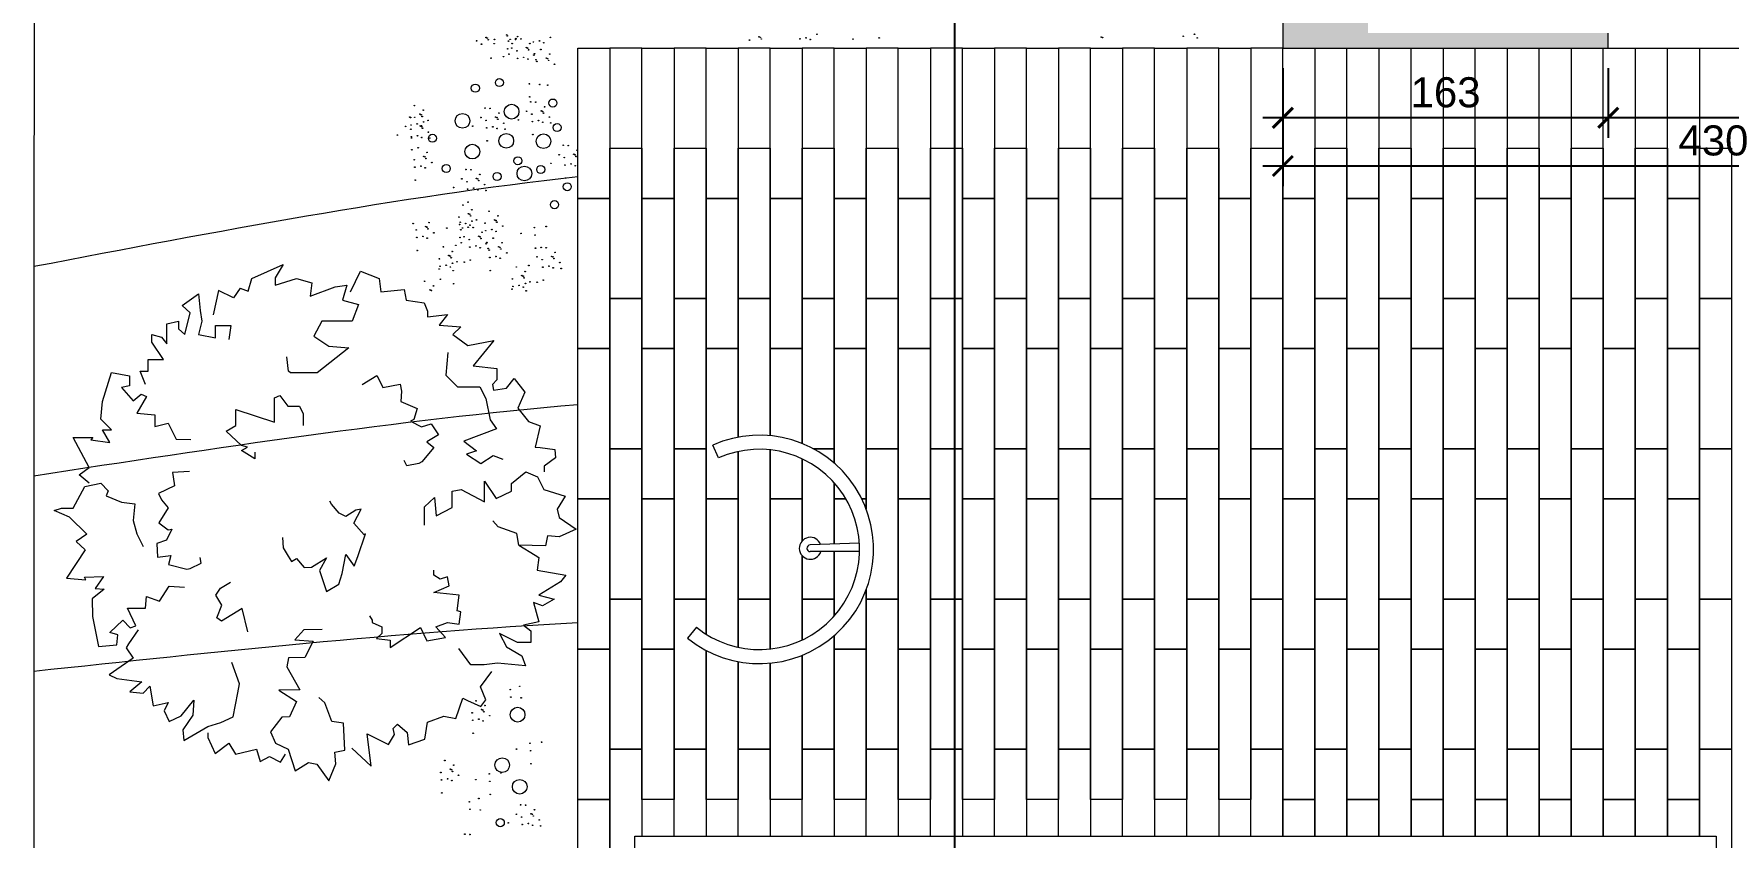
# Model space of a CAD drawing. Header units: millimetres. Extents: x 19901 to 59163, y 13732 to 30178.
# Drawn here: x 37666 to 38512, y 27366 to 27767 of the extents above; entities that cross this region are included whole.
import ezdxf

# ---------------------------------------------------------------- set-up
doc = ezdxf.new("R2010")
doc.units = ezdxf.units.MM
doc.layers.get('0').update_dxf_attribs({"lineweight": 18})
doc.layers.add('A-ANNO-SYMB', color=3, linetype='Continuous')
for name, color, linetype, lineweight in [('A-FURN', 8, 'Continuous', 13), ('CAMPITURA', 9, 'Continuous', 13), ('Curve di livello', 6, 'Continuous', 9), ('Pavimentazione esterna', 51, 'Continuous', 15), ('PROIEZIONI', 145, 'Continuous', 13), ('QUOTE', 252, 'Continuous', 13), ('Vegetazione', 53, 'Continuous', 9), ('Verde', 86, 'Continuous', 5), ('Wall', 255, 'Continuous', 20)]:
    doc.layers.add(name, color=color, linetype=linetype, lineweight=lineweight)
doc.styles.get("Standard").update_dxf_attribs({"font": 'arial.ttf'})
doc.dimstyles.new('1-1', dxfattribs={"dimtxt": 15, "dimasz": 10, "dimexe": 10, "dimexo": 10, "dimgap": 5, "dimtad": 1, "dimdec": 0, "dimtxsty": 'Standard', "dimblk": 'ARCHTICK', "dimcen": 2.5, "dimdle": 10, "dimadec": 0, "dimazin": 0, "dimtfac": 1, "dimtdec": 0, "dimtmove": 0, "dimatfit": 3, "dimldrblk": 'ARCHTICK', "dimfxl": 1, "dimarcsym": 0})

# ---------------------------------------------------------------- blocks, each defined once
blk = doc.blocks.new('_ArchTick')
at = {"color": 0, "linetype": 'ByBlock', "const_width": 0.15}
blk.add_lwpolyline([(-0.5, -0.5), (0.5, 0.5)], dxfattribs=at)
blk = doc.blocks.new('*D106')
at = {"layer": 'Defpoints', "color": 0, "transparency": 16777216}
for p in [(38289.37, 27759.51), (38719.37, 27759.51), (38289.37, 27700.67)]:
    blk.add_point(p, dxfattribs=at)
at = {"layer": 'QUOTE', "color": 0, "lineweight": -2, "transparency": 16777216}
for p, q in [((38289.37, 27749.51), (38289.37, 27690.67)), ((38719.37, 27749.51), (38719.37, 27690.67)), ((38729.37, 27700.67), (38279.37, 27700.67))]:
    blk.add_line(p, q, dxfattribs=at)
at = {"layer": 'QUOTE', "color": 0, "lineweight": -2, "transparency": 16777216, "xscale": 10, "yscale": 10, "zscale": 10, "rotation": 180}
blk.add_blockref('_ArchTick', (38289.37, 27700.67), dxfattribs=at)
at = {"layer": 'QUOTE', "color": 0, "lineweight": -2, "transparency": 16777216, "xscale": 10, "yscale": 10, "zscale": 10}
blk.add_blockref('_ArchTick', (38719.37, 27700.67), dxfattribs=at)
at = {"layer": 'QUOTE', "color": 0, "transparency": 16777216, "insert": (38504.37, 27713.34), "char_height": 15, "attachment_point": 5}
blk.add_mtext('430', dxfattribs=at)
blk = doc.blocks.new('*D108')
at = {"layer": 'Defpoints', "color": 0, "transparency": 16777216}
for p in [(38451.87, 27759.51), (38669.37, 27759.51), (38451.87, 27724.72)]:
    blk.add_point(p, dxfattribs=at)
at = {"layer": 'QUOTE', "color": 0, "lineweight": -2, "transparency": 16777216}
for p, q in [((38451.87, 27749.51), (38451.87, 27714.72)), ((38669.37, 27749.51), (38669.37, 27714.72)), ((38679.37, 27724.72), (38441.87, 27724.72))]:
    blk.add_line(p, q, dxfattribs=at)
at = {"layer": 'QUOTE', "color": 0, "lineweight": -2, "transparency": 16777216, "xscale": 10, "yscale": 10, "zscale": 10, "rotation": 180}
blk.add_blockref('_ArchTick', (38451.87, 27724.72), dxfattribs=at)
at = {"layer": 'QUOTE', "color": 0, "lineweight": -2, "transparency": 16777216, "xscale": 10, "yscale": 10, "zscale": 10}
blk.add_blockref('_ArchTick', (38669.37, 27724.72), dxfattribs=at)
at = {"layer": 'QUOTE', "color": 0, "transparency": 16777216, "insert": (38560.62, 27737.38), "char_height": 15, "attachment_point": 5}
blk.add_mtext('218', dxfattribs=at)
blk = doc.blocks.new('*D109')
at = {"layer": 'Defpoints', "color": 0, "transparency": 16777216}
for p in [(38289.37, 27759.51), (38451.87, 27759.51), (38289.37, 27724.72)]:
    blk.add_point(p, dxfattribs=at)
at = {"layer": 'QUOTE', "color": 0, "lineweight": -2, "transparency": 16777216}
for p, q in [((38289.37, 27749.51), (38289.37, 27714.72)), ((38451.87, 27749.51), (38451.87, 27714.72)), ((38461.87, 27724.72), (38279.37, 27724.72))]:
    blk.add_line(p, q, dxfattribs=at)
at = {"layer": 'QUOTE', "color": 0, "lineweight": -2, "transparency": 16777216, "xscale": 10, "yscale": 10, "zscale": 10, "rotation": 180}
blk.add_blockref('_ArchTick', (38289.37, 27724.72), dxfattribs=at)
at = {"layer": 'QUOTE', "color": 0, "lineweight": -2, "transparency": 16777216, "xscale": 10, "yscale": 10, "zscale": 10}
blk.add_blockref('_ArchTick', (38451.87, 27724.72), dxfattribs=at)
at = {"layer": 'QUOTE', "color": 0, "transparency": 16777216, "insert": (38370.62, 27737.38), "char_height": 15, "attachment_point": 5}
blk.add_mtext('163', dxfattribs=at)

msp = doc.modelspace()

# ---------------------------------------------------------------- hatches: boundary and pattern name
at = {"layer": 'CAMPITURA'}
h = msp.add_hatch(color=256, dxfattribs=at)
h.dxf.hatch_style = 1
h.paths.add_polyline_path([(38319.37, 28243.53), (38289.37, 28230.97), (38289.37, 27759.51), (38451.87, 27759.51), (38451.87, 27767.01), (38331.87, 27767.01), (38331.87, 27782.01), (38451.87, 27782.01), (38451.87, 27789.51), (38319.37, 27789.51)])

# ---------------------------------------------------------------- linework, layer by layer
for p, q in [((37665.82, 27781.37), (37665.78, 27650.63)), ((37665.78, 27650.63), (37665.74, 27516.33)), ((37665.74, 27516.33), (37665.74, 27388.88)), ((37665.74, 27388.88), (37665.74, 27264.85)), ((37665.74, 27388.88), (37665.74, 27264.85))]:
    msp.add_line(p, q)
at = {"layer": 'A-ANNO-SYMB'}
msp.add_line((38125.48, 28901.29), (38125.48, 26712.18), dxfattribs=at)
at = {"layer": 'A-FURN'}
for p, q in [((38077.91, 27512.5), (38053.3, 27511.53)), ((38077.91, 27512.5), (38053.3, 27511.53)), ((38078.01, 27508.32), (38053.37, 27508.19)), ((38078.01, 27508.32), (38053.37, 27508.19))]:
    msp.add_line(p, q, dxfattribs=at)
for radius, start, end in [(5.48, 19.9829, 342.56406), (5.48, 19.9829, 342.56406), (1.67, 94.11892, 268.42804), (1.67, 94.11892, 268.42804)]:
    msp.add_arc((38053.42, 27509.86), radius, start, end, dxfattribs=at)
at = {"layer": 'Curve di livello'}
for points in [[(37665.78, 27650.63), (37756.54, 27667.97), (37847.29, 27685.31), (37937.37, 27695.5)], [(37665.75, 27546.08), (37756.41, 27559.97), (37847.07, 27573.86), (37937.37, 27581.68)], [(37665.74, 27448.53), (37756.41, 27458.26), (37847.08, 27467.99), (37937.37, 27472.82)]]:
    msp.add_open_spline(points, degree=3, dxfattribs=at)
at = {"layer": 'Pavimentazione esterna'}
for p, q in [((37969.37, 27759.51), (37953.37, 27759.51)), ((38001.37, 27759.51), (37985.37, 27759.51)), ((38033.37, 27759.51), (38017.37, 27759.51)), ((38065.37, 27759.51), (38049.37, 27759.51)), ((38097.37, 27759.51), (38081.37, 27759.51)), ((38129.37, 27759.51), (38113.37, 27759.51)), ((38161.37, 27759.51), (38145.37, 27759.51)), ((38193.37, 27759.51), (38177.37, 27759.51)), ((38225.37, 27759.51), (38209.37, 27759.51)), ((38257.37, 27759.51), (38241.37, 27759.51)), ((38289.37, 27759.51), (38273.37, 27759.51))]:
    msp.add_line(p, q, dxfattribs=at)
for points in [[(37937.37, 27759.51), (37953.37, 27759.51), (37953.37, 27684.51), (37937.37, 27684.51), (37937.37, 27759.51)], [(37969.37, 27759.51), (37985.37, 27759.51), (37985.37, 27684.51), (37969.37, 27684.51), (37969.37, 27759.51)], [(38001.37, 27759.51), (38017.37, 27759.51), (38017.37, 27684.51), (38001.37, 27684.51), (38001.37, 27759.51)], [(38033.37, 27759.51), (38049.37, 27759.51), (38049.37, 27684.51), (38033.37, 27684.51), (38033.37, 27759.51)], [(38065.37, 27759.51), (38081.37, 27759.51), (38081.37, 27684.51), (38065.37, 27684.51), (38065.37, 27759.51)], [(38097.37, 27759.51), (38113.37, 27759.51), (38113.37, 27684.51), (38097.37, 27684.51), (38097.37, 27759.51)], [(38129.37, 27759.51), (38145.37, 27759.51), (38145.37, 27684.51), (38129.37, 27684.51), (38129.37, 27759.51)], [(38161.37, 27759.51), (38177.37, 27759.51), (38177.37, 27684.51), (38161.37, 27684.51), (38161.37, 27759.51)], [(38193.37, 27759.51), (38209.37, 27759.51), (38209.37, 27684.51), (38193.37, 27684.51), (38193.37, 27759.51)], [(38225.37, 27759.51), (38241.37, 27759.51), (38241.37, 27684.51), (38225.37, 27684.51), (38225.37, 27759.51)], [(38257.37, 27759.51), (38273.37, 27759.51), (38273.37, 27684.51), (38257.37, 27684.51), (38257.37, 27759.51)], [(38289.37, 27759.51), (38305.37, 27759.51), (38305.37, 27684.51), (38289.37, 27684.51), (38289.37, 27759.51)], [(38321.37, 27759.51), (38337.37, 27759.51), (38337.37, 27684.51), (38321.37, 27684.51), (38321.37, 27759.51)], [(38353.37, 27759.51), (38369.37, 27759.51), (38369.37, 27684.51), (38353.37, 27684.51), (38353.37, 27759.51)], [(38385.37, 27759.51), (38401.37, 27759.51), (38401.37, 27684.51), (38385.37, 27684.51), (38385.37, 27759.51)], [(38417.37, 27759.51), (38433.37, 27759.51), (38433.37, 27684.51), (38417.37, 27684.51), (38417.37, 27759.51)], [(38449.37, 27759.51), (38465.37, 27759.51), (38465.37, 27684.51), (38449.37, 27684.51), (38449.37, 27759.51)], [(38481.37, 27759.51), (38497.37, 27759.51), (38497.37, 27684.51), (38481.37, 27684.51), (38481.37, 27759.51)], [(37953.37, 27709.51), (37969.37, 27709.51), (37969.37, 27634.51), (37953.37, 27634.51), (37953.37, 27709.51)], [(37985.37, 27709.51), (38001.37, 27709.51), (38001.37, 27634.51), (37985.37, 27634.51), (37985.37, 27709.51)], [(38017.37, 27709.51), (38033.37, 27709.51), (38033.37, 27634.51), (38017.37, 27634.51), (38017.37, 27709.51)], [(38049.37, 27709.51), (38065.37, 27709.51), (38065.37, 27634.51), (38049.37, 27634.51), (38049.37, 27709.51)], [(38081.37, 27709.51), (38097.37, 27709.51), (38097.37, 27634.51), (38081.37, 27634.51), (38081.37, 27709.51)], [(38113.37, 27709.51), (38129.37, 27709.51), (38129.37, 27634.51), (38113.37, 27634.51), (38113.37, 27709.51)], [(38145.37, 27709.51), (38161.37, 27709.51), (38161.37, 27634.51), (38145.37, 27634.51), (38145.37, 27709.51)], [(38177.37, 27709.51), (38193.37, 27709.51), (38193.37, 27634.51), (38177.37, 27634.51), (38177.37, 27709.51)], [(38209.37, 27709.51), (38225.37, 27709.51), (38225.37, 27634.51), (38209.37, 27634.51), (38209.37, 27709.51)], [(38241.37, 27709.51), (38257.37, 27709.51), (38257.37, 27634.51), (38241.37, 27634.51), (38241.37, 27709.51)], [(38273.37, 27709.51), (38289.37, 27709.51), (38289.37, 27634.51), (38273.37, 27634.51), (38273.37, 27709.51)], [(38305.37, 27709.51), (38321.37, 27709.51), (38321.37, 27634.51), (38305.37, 27634.51), (38305.37, 27709.51)], [(38337.37, 27709.51), (38353.37, 27709.51), (38353.37, 27634.51), (38337.37, 27634.51), (38337.37, 27709.51)], [(38369.37, 27709.51), (38385.37, 27709.51), (38385.37, 27634.51), (38369.37, 27634.51), (38369.37, 27709.51)], [(38401.37, 27709.51), (38417.37, 27709.51), (38417.37, 27634.51), (38401.37, 27634.51), (38401.37, 27709.51)], [(38433.37, 27709.51), (38449.37, 27709.51), (38449.37, 27634.51), (38433.37, 27634.51), (38433.37, 27709.51)], [(38465.37, 27709.51), (38481.37, 27709.51), (38481.37, 27634.51), (38465.37, 27634.51), (38465.37, 27709.51)], [(38497.37, 27709.51), (38513.37, 27709.51), (38513.37, 27634.51), (38497.37, 27634.51), (38497.37, 27709.51)], [(37937.37, 27684.51), (37953.37, 27684.51), (37953.37, 27609.51), (37937.37, 27609.51), (37937.37, 27684.51)], [(37969.37, 27684.51), (37985.37, 27684.51), (37985.37, 27609.51), (37969.37, 27609.51), (37969.37, 27684.51)], [(38001.37, 27684.51), (38017.37, 27684.51), (38017.37, 27609.51), (38001.37, 27609.51), (38001.37, 27684.51)], [(38033.37, 27684.51), (38049.37, 27684.51), (38049.37, 27609.51), (38033.37, 27609.51), (38033.37, 27684.51)], [(38065.37, 27684.51), (38081.37, 27684.51), (38081.37, 27609.51), (38065.37, 27609.51), (38065.37, 27684.51)], [(38097.37, 27684.51), (38113.37, 27684.51), (38113.37, 27609.51), (38097.37, 27609.51), (38097.37, 27684.51)], [(38129.37, 27684.51), (38145.37, 27684.51), (38145.37, 27609.51), (38129.37, 27609.51), (38129.37, 27684.51)], [(38161.37, 27684.51), (38177.37, 27684.51), (38177.37, 27609.51), (38161.37, 27609.51), (38161.37, 27684.51)], [(38193.37, 27684.51), (38209.37, 27684.51), (38209.37, 27609.51), (38193.37, 27609.51), (38193.37, 27684.51)], [(38225.37, 27684.51), (38241.37, 27684.51), (38241.37, 27609.51), (38225.37, 27609.51), (38225.37, 27684.51)], [(38257.37, 27684.51), (38273.37, 27684.51), (38273.37, 27609.51), (38257.37, 27609.51), (38257.37, 27684.51)], [(38289.37, 27684.51), (38305.37, 27684.51), (38305.37, 27609.51), (38289.37, 27609.51), (38289.37, 27684.51)], [(38321.37, 27684.51), (38337.37, 27684.51), (38337.37, 27609.51), (38321.37, 27609.51), (38321.37, 27684.51)], [(38353.37, 27684.51), (38369.37, 27684.51), (38369.37, 27609.51), (38353.37, 27609.51), (38353.37, 27684.51)], [(38385.37, 27684.51), (38401.37, 27684.51), (38401.37, 27609.51), (38385.37, 27609.51), (38385.37, 27684.51)], [(38417.37, 27684.51), (38433.37, 27684.51), (38433.37, 27609.51), (38417.37, 27609.51), (38417.37, 27684.51)], [(38449.37, 27684.51), (38465.37, 27684.51), (38465.37, 27609.51), (38449.37, 27609.51), (38449.37, 27684.51)], [(38481.37, 27684.51), (38497.37, 27684.51), (38497.37, 27609.51), (38481.37, 27609.51), (38481.37, 27684.51)], [(37953.37, 27634.51), (37969.37, 27634.51), (37969.37, 27559.51), (37953.37, 27559.51), (37953.37, 27634.51)], [(37985.37, 27634.51), (38001.37, 27634.51), (38001.37, 27559.51), (37985.37, 27559.51), (37985.37, 27634.51)], [(38017.37, 27634.51), (38033.37, 27634.51), (38033.37, 27566.05)], [(38017.37, 27565.3), (38017.37, 27634.51)], [(38049.37, 27634.51), (38065.37, 27634.51), (38065.37, 27559.51), (38054.99, 27559.51)], [(38049.37, 27562.15), (38049.37, 27634.51)], [(38081.37, 27634.51), (38097.37, 27634.51), (38097.37, 27559.51), (38081.37, 27559.51), (38081.37, 27634.51)], [(38113.37, 27634.51), (38129.37, 27634.51), (38129.37, 27559.51), (38113.37, 27559.51), (38113.37, 27634.51)], [(38145.37, 27634.51), (38161.37, 27634.51), (38161.37, 27559.51), (38145.37, 27559.51), (38145.37, 27634.51)], [(38177.37, 27634.51), (38193.37, 27634.51), (38193.37, 27559.51), (38177.37, 27559.51), (38177.37, 27634.51)], [(38209.37, 27634.51), (38225.37, 27634.51), (38225.37, 27559.51), (38209.37, 27559.51), (38209.37, 27634.51)], [(38241.37, 27634.51), (38257.37, 27634.51), (38257.37, 27559.51), (38241.37, 27559.51), (38241.37, 27634.51)], [(38273.37, 27634.51), (38289.37, 27634.51), (38289.37, 27559.51), (38273.37, 27559.51), (38273.37, 27634.51)], [(38305.37, 27634.51), (38321.37, 27634.51), (38321.37, 27559.51), (38305.37, 27559.51), (38305.37, 27634.51)], [(38337.37, 27634.51), (38353.37, 27634.51), (38353.37, 27559.51), (38337.37, 27559.51), (38337.37, 27634.51)], [(38369.37, 27634.51), (38385.37, 27634.51), (38385.37, 27559.51), (38369.37, 27559.51), (38369.37, 27634.51)], [(38401.37, 27634.51), (38417.37, 27634.51), (38417.37, 27559.51), (38401.37, 27559.51), (38401.37, 27634.51)], [(38433.37, 27634.51), (38449.37, 27634.51), (38449.37, 27559.51), (38433.37, 27559.51), (38433.37, 27634.51)], [(38465.37, 27634.51), (38481.37, 27634.51), (38481.37, 27559.51), (38465.37, 27559.51), (38465.37, 27634.51)], [(38497.37, 27634.51), (38513.37, 27634.51), (38513.37, 27559.51), (38497.37, 27559.51), (38497.37, 27634.51)], [(37937.37, 27609.51), (37953.37, 27609.51), (37953.37, 27534.51), (37937.37, 27534.51), (37937.37, 27609.51)], [(37969.37, 27609.51), (37985.37, 27609.51), (37985.37, 27534.51), (37969.37, 27534.51), (37969.37, 27609.51)], [(38001.37, 27609.51), (38017.37, 27609.51), (38017.37, 27565.3)], [(38017.37, 27558.15), (38017.37, 27534.51), (38001.37, 27534.51), (38001.37, 27609.51)], [(38033.37, 27609.51), (38049.37, 27609.51), (38049.37, 27562.15)], [(38033.37, 27566.05), (38033.37, 27609.51)], [(38065.37, 27609.51), (38081.37, 27609.51), (38081.37, 27534.51), (38079.14, 27534.51)], [(38065.37, 27552.35), (38065.37, 27609.51)], [(38097.37, 27609.51), (38113.37, 27609.51), (38113.37, 27534.51), (38097.37, 27534.51), (38097.37, 27609.51)], [(38129.37, 27609.51), (38145.37, 27609.51), (38145.37, 27534.51), (38129.37, 27534.51), (38129.37, 27609.51)], [(38161.37, 27609.51), (38177.37, 27609.51), (38177.37, 27534.51), (38161.37, 27534.51), (38161.37, 27609.51)], [(38193.37, 27609.51), (38209.37, 27609.51), (38209.37, 27534.51), (38193.37, 27534.51), (38193.37, 27609.51)], [(38225.37, 27609.51), (38241.37, 27609.51), (38241.37, 27534.51), (38225.37, 27534.51), (38225.37, 27609.51)], [(38257.37, 27609.51), (38273.37, 27609.51), (38273.37, 27534.51), (38257.37, 27534.51), (38257.37, 27609.51)], [(38289.37, 27609.51), (38305.37, 27609.51), (38305.37, 27534.51), (38289.37, 27534.51), (38289.37, 27609.51)], [(38321.37, 27609.51), (38337.37, 27609.51), (38337.37, 27534.51), (38321.37, 27534.51), (38321.37, 27609.51)], [(38353.37, 27609.51), (38369.37, 27609.51), (38369.37, 27534.51), (38353.37, 27534.51), (38353.37, 27609.51)], [(38385.37, 27609.51), (38401.37, 27609.51), (38401.37, 27534.51), (38385.37, 27534.51), (38385.37, 27609.51)], [(38417.37, 27609.51), (38433.37, 27609.51), (38433.37, 27534.51), (38417.37, 27534.51), (38417.37, 27609.51)], [(38449.37, 27609.51), (38465.37, 27609.51), (38465.37, 27534.51), (38449.37, 27534.51), (38449.37, 27609.51)], [(38481.37, 27609.51), (38497.37, 27609.51), (38497.37, 27534.51), (38481.37, 27534.51), (38481.37, 27609.51)], [(37953.37, 27559.51), (37969.37, 27559.51), (37969.37, 27484.51), (37953.37, 27484.51), (37953.37, 27559.51)], [(37985.37, 27559.51), (38001.37, 27559.51), (38001.37, 27484.51), (37985.37, 27484.51), (37985.37, 27559.51)], [(38033.37, 27559.01), (38033.37, 27484.51), (38017.37, 27484.51), (38017.37, 27558.15)], [(38049.37, 27554.51), (38049.37, 27534.51), (38033.37, 27534.51), (38033.37, 27559.01)], [(38049.37, 27513.56), (38049.37, 27554.51)], [(38054.99, 27559.51), (38065.37, 27559.51), (38065.37, 27552.35)], [(38081.37, 27559.51), (38097.37, 27559.51), (38097.37, 27484.51), (38081.37, 27484.51), (38081.37, 27489.24)], [(38081.37, 27529.36), (38081.37, 27559.51)], [(38113.37, 27559.51), (38129.37, 27559.51), (38129.37, 27484.51), (38113.37, 27484.51), (38113.37, 27559.51)], [(38145.37, 27559.51), (38161.37, 27559.51), (38161.37, 27484.51), (38145.37, 27484.51), (38145.37, 27559.51)], [(38177.37, 27559.51), (38193.37, 27559.51), (38193.37, 27484.51), (38177.37, 27484.51), (38177.37, 27559.51)], [(38209.37, 27559.51), (38225.37, 27559.51), (38225.37, 27484.51), (38209.37, 27484.51), (38209.37, 27559.51)], [(38241.37, 27559.51), (38257.37, 27559.51), (38257.37, 27484.51), (38241.37, 27484.51), (38241.37, 27559.51)], [(38273.37, 27559.51), (38289.37, 27559.51), (38289.37, 27484.51), (38273.37, 27484.51), (38273.37, 27559.51)], [(38305.37, 27559.51), (38321.37, 27559.51), (38321.37, 27484.51), (38305.37, 27484.51), (38305.37, 27559.51)], [(38337.37, 27559.51), (38353.37, 27559.51), (38353.37, 27484.51), (38337.37, 27484.51), (38337.37, 27559.51)], [(38369.37, 27559.51), (38385.37, 27559.51), (38385.37, 27484.51), (38369.37, 27484.51), (38369.37, 27559.51)], [(38401.37, 27559.51), (38417.37, 27559.51), (38417.37, 27484.51), (38401.37, 27484.51), (38401.37, 27559.51)], [(38433.37, 27559.51), (38449.37, 27559.51), (38449.37, 27484.51), (38433.37, 27484.51), (38433.37, 27559.51)], [(38465.37, 27559.51), (38481.37, 27559.51), (38481.37, 27484.51), (38465.37, 27484.51), (38465.37, 27559.51)], [(38497.37, 27559.51), (38513.37, 27559.51), (38513.37, 27484.51), (38497.37, 27484.51), (38497.37, 27559.51)], [(38071.19, 27534.51), (38065.37, 27534.51), (38065.37, 27542.54)], [(38065.37, 27542.54), (38065.37, 27512)], [(37937.37, 27534.51), (37953.37, 27534.51), (37953.37, 27459.51), (37937.37, 27459.51), (37937.37, 27534.51)], [(37969.37, 27534.51), (37985.37, 27534.51), (37985.37, 27459.51), (37969.37, 27459.51), (37969.37, 27534.51)], [(38001.37, 27534.51), (38017.37, 27534.51), (38017.37, 27460.45)], [(38001.37, 27466.99), (38001.37, 27534.51)], [(38033.37, 27534.51), (38049.37, 27534.51), (38049.37, 27513.56)], [(38033.37, 27459.59), (38033.37, 27534.51)], [(38065.37, 27534.51), (38071.19, 27534.51)], [(38065.37, 27512), (38065.37, 27534.51)], [(38079.14, 27534.51), (38081.37, 27534.51), (38081.37, 27529.36)], [(38097.37, 27534.51), (38113.37, 27534.51), (38113.37, 27459.51), (38097.37, 27459.51), (38097.37, 27534.51)], [(38129.37, 27534.51), (38145.37, 27534.51), (38145.37, 27459.51), (38129.37, 27459.51), (38129.37, 27534.51)], [(38161.37, 27534.51), (38177.37, 27534.51), (38177.37, 27459.51), (38161.37, 27459.51), (38161.37, 27534.51)], [(38193.37, 27534.51), (38209.37, 27534.51), (38209.37, 27459.51), (38193.37, 27459.51), (38193.37, 27534.51)], [(38225.37, 27534.51), (38241.37, 27534.51), (38241.37, 27459.51), (38225.37, 27459.51), (38225.37, 27534.51)], [(38257.37, 27534.51), (38273.37, 27534.51), (38273.37, 27459.51), (38257.37, 27459.51), (38257.37, 27534.51)], [(38289.37, 27534.51), (38305.37, 27534.51), (38305.37, 27459.51), (38289.37, 27459.51), (38289.37, 27534.51)], [(38321.37, 27534.51), (38337.37, 27534.51), (38337.37, 27459.51), (38321.37, 27459.51), (38321.37, 27534.51)], [(38353.37, 27534.51), (38369.37, 27534.51), (38369.37, 27459.51), (38353.37, 27459.51), (38353.37, 27534.51)], [(38385.37, 27534.51), (38401.37, 27534.51), (38401.37, 27459.51), (38385.37, 27459.51), (38385.37, 27534.51)], [(38417.37, 27534.51), (38433.37, 27534.51), (38433.37, 27459.51), (38417.37, 27459.51), (38417.37, 27534.51)], [(38449.37, 27534.51), (38465.37, 27534.51), (38465.37, 27459.51), (38449.37, 27459.51), (38449.37, 27534.51)], [(38481.37, 27534.51), (38497.37, 27534.51), (38497.37, 27459.51), (38481.37, 27459.51), (38481.37, 27534.51)], [(38065.37, 27508.26), (38065.37, 27484.51), (38049.37, 27484.51), (38049.37, 27506.16)], [(38049.37, 27506.16), (38049.37, 27464.09)], [(38065.37, 27476.06), (38065.37, 27508.26)], [(38081.37, 27489.24), (38081.37, 27459.51), (38065.37, 27459.51), (38065.37, 27466.24)], [(37953.37, 27484.51), (37969.37, 27484.51), (37969.37, 27409.51), (37953.37, 27409.51), (37953.37, 27484.51)], [(37985.37, 27484.51), (38001.37, 27484.51), (38001.37, 27466.99)], [(38001.37, 27458.91), (38001.37, 27409.51), (37985.37, 27409.51), (37985.37, 27484.51)], [(38017.37, 27484.51), (38033.37, 27484.51), (38033.37, 27459.59)], [(38017.37, 27460.45), (38017.37, 27484.51)], [(38049.37, 27484.51), (38065.37, 27484.51), (38065.37, 27476.06)], [(38049.37, 27464.09), (38049.37, 27484.51)], [(38081.37, 27484.51), (38097.37, 27484.51), (38097.37, 27409.51), (38081.37, 27409.51), (38081.37, 27484.51)], [(38113.37, 27484.51), (38129.37, 27484.51), (38129.37, 27409.51), (38113.37, 27409.51), (38113.37, 27484.51)], [(38145.37, 27484.51), (38161.37, 27484.51), (38161.37, 27409.51), (38145.37, 27409.51), (38145.37, 27484.51)], [(38177.37, 27484.51), (38193.37, 27484.51), (38193.37, 27409.51), (38177.37, 27409.51), (38177.37, 27484.51)], [(38209.37, 27484.51), (38225.37, 27484.51), (38225.37, 27409.51), (38209.37, 27409.51), (38209.37, 27484.51)], [(38241.37, 27484.51), (38257.37, 27484.51), (38257.37, 27409.51), (38241.37, 27409.51), (38241.37, 27484.51)], [(38273.37, 27484.51), (38289.37, 27484.51), (38289.37, 27409.51), (38273.37, 27409.51), (38273.37, 27484.51)], [(38305.37, 27484.51), (38321.37, 27484.51), (38321.37, 27409.51), (38305.37, 27409.51), (38305.37, 27484.51)], [(38337.37, 27484.51), (38353.37, 27484.51), (38353.37, 27409.51), (38337.37, 27409.51), (38337.37, 27484.51)], [(38369.37, 27484.51), (38385.37, 27484.51), (38385.37, 27409.51), (38369.37, 27409.51), (38369.37, 27484.51)], [(38401.37, 27484.51), (38417.37, 27484.51), (38417.37, 27409.51), (38401.37, 27409.51), (38401.37, 27484.51)], [(38433.37, 27484.51), (38449.37, 27484.51), (38449.37, 27409.51), (38433.37, 27409.51), (38433.37, 27484.51)], [(38465.37, 27484.51), (38481.37, 27484.51), (38481.37, 27409.51), (38465.37, 27409.51), (38465.37, 27484.51)], [(38497.37, 27484.51), (38513.37, 27484.51), (38513.37, 27409.51), (38497.37, 27409.51), (38497.37, 27484.51)], [(38065.37, 27466.24), (38065.37, 27409.51), (38049.37, 27409.51), (38049.37, 27456.45)], [(37937.37, 27459.51), (37953.37, 27459.51), (37953.37, 27384.51), (37937.37, 27384.51), (37937.37, 27459.51)], [(37969.37, 27459.51), (37985.37, 27459.51), (37985.37, 27384.51), (37969.37, 27384.51), (37969.37, 27459.51)], [(38017.37, 27453.3), (38017.37, 27384.51), (38001.37, 27384.51), (38001.37, 27458.91)], [(38033.37, 27452.55), (38033.37, 27409.51), (38017.37, 27409.51), (38017.37, 27453.3)], [(38049.37, 27456.45), (38049.37, 27384.51), (38033.37, 27384.51), (38033.37, 27452.55)], [(38065.37, 27459.51), (38081.37, 27459.51), (38081.37, 27384.51), (38065.37, 27384.51), (38065.37, 27459.51)], [(38097.37, 27459.51), (38113.37, 27459.51), (38113.37, 27384.51), (38097.37, 27384.51), (38097.37, 27459.51)], [(38129.37, 27459.51), (38145.37, 27459.51), (38145.37, 27384.51), (38129.37, 27384.51), (38129.37, 27459.51)], [(38161.37, 27459.51), (38177.37, 27459.51), (38177.37, 27384.51), (38161.37, 27384.51), (38161.37, 27459.51)], [(38193.37, 27459.51), (38209.37, 27459.51), (38209.37, 27384.51), (38193.37, 27384.51), (38193.37, 27459.51)], [(38225.37, 27459.51), (38241.37, 27459.51), (38241.37, 27384.51), (38225.37, 27384.51), (38225.37, 27459.51)], [(38257.37, 27459.51), (38273.37, 27459.51), (38273.37, 27384.51), (38257.37, 27384.51), (38257.37, 27459.51)], [(38289.37, 27459.51), (38305.37, 27459.51), (38305.37, 27384.51), (38289.37, 27384.51), (38289.37, 27459.51)], [(38321.37, 27459.51), (38337.37, 27459.51), (38337.37, 27384.51), (38321.37, 27384.51), (38321.37, 27459.51)], [(38353.37, 27459.51), (38369.37, 27459.51), (38369.37, 27384.51), (38353.37, 27384.51), (38353.37, 27459.51)], [(38385.37, 27459.51), (38401.37, 27459.51), (38401.37, 27384.51), (38385.37, 27384.51), (38385.37, 27459.51)], [(38417.37, 27459.51), (38433.37, 27459.51), (38433.37, 27384.51), (38417.37, 27384.51), (38417.37, 27459.51)], [(38449.37, 27459.51), (38465.37, 27459.51), (38465.37, 27384.51), (38449.37, 27384.51), (38449.37, 27459.51)], [(38481.37, 27459.51), (38497.37, 27459.51), (38497.37, 27384.51), (38481.37, 27384.51), (38481.37, 27459.51)], [(37953.37, 27409.51), (37969.37, 27409.51), (37969.37, 27366.17)], [(37965.82, 27334.51), (37953.37, 27334.51), (37953.37, 27409.51)], [(37985.37, 27409.51), (38001.37, 27409.51), (38001.37, 27366.17)], [(37985.37, 27366.17), (37985.37, 27409.51)], [(38017.37, 27409.51), (38033.37, 27409.51), (38033.37, 27366.17)], [(38017.37, 27366.17), (38017.37, 27409.51)], [(38049.37, 27409.51), (38065.37, 27409.51), (38065.37, 27366.17)], [(38049.37, 27366.17), (38049.37, 27409.51)], [(38081.37, 27409.51), (38097.37, 27409.51), (38097.37, 27366.17)], [(38081.37, 27366.17), (38081.37, 27409.51)], [(38113.37, 27409.51), (38129.37, 27409.51), (38129.37, 27366.17)], [(38113.37, 27366.17), (38113.37, 27409.51)], [(38145.37, 27409.51), (38161.37, 27409.51), (38161.37, 27366.17)], [(38145.37, 27366.17), (38145.37, 27409.51)], [(38177.37, 27409.51), (38193.37, 27409.51), (38193.37, 27366.17)], [(38177.37, 27366.17), (38177.37, 27409.51)], [(38209.37, 27409.51), (38225.37, 27409.51), (38225.37, 27366.17)], [(38209.37, 27366.17), (38209.37, 27409.51)], [(38241.37, 27409.51), (38257.37, 27409.51), (38257.37, 27366.17)], [(38241.37, 27366.17), (38241.37, 27409.51)], [(38273.37, 27409.51), (38289.37, 27409.51), (38289.37, 27366.17)], [(38273.37, 27366.17), (38273.37, 27409.51)], [(38305.37, 27409.51), (38321.37, 27409.51), (38321.37, 27366.17)], [(38305.37, 27366.17), (38305.37, 27409.51)], [(38337.37, 27409.51), (38353.37, 27409.51), (38353.37, 27366.17)], [(38337.37, 27366.17), (38337.37, 27409.51)], [(38369.37, 27409.51), (38385.37, 27409.51), (38385.37, 27366.17)], [(38369.37, 27366.17), (38369.37, 27409.51)], [(38401.37, 27409.51), (38417.37, 27409.51), (38417.37, 27366.17)], [(38401.37, 27366.17), (38401.37, 27409.51)], [(38433.37, 27409.51), (38449.37, 27409.51), (38449.37, 27366.17)], [(38433.37, 27366.17), (38433.37, 27409.51)], [(38465.37, 27409.51), (38481.37, 27409.51), (38481.37, 27366.17)], [(38465.37, 27366.17), (38465.37, 27409.51)], [(38497.37, 27409.51), (38513.37, 27409.51), (38513.37, 27334.51), (38505.82, 27334.51)], [(38497.37, 27366.17), (38497.37, 27409.51)], [(37937.37, 27384.51), (37953.37, 27384.51), (37953.37, 27283.51), (37937.37, 27283.51), (37937.37, 27384.51)], [(38289.37, 27384.51), (38305.37, 27384.51), (38305.37, 27366.17)], [(38289.37, 27366.17), (38289.37, 27384.51)], [(38321.37, 27384.51), (38337.37, 27384.51), (38337.37, 27366.17)], [(38321.37, 27366.17), (38321.37, 27384.51)], [(38353.37, 27384.51), (38369.37, 27384.51), (38369.37, 27366.17)], [(38353.37, 27366.17), (38353.37, 27384.51)], [(38385.37, 27384.51), (38401.37, 27384.51), (38401.37, 27366.17)], [(38385.37, 27366.17), (38385.37, 27384.51)], [(38417.37, 27384.51), (38433.37, 27384.51), (38433.37, 27366.17)], [(38417.37, 27366.17), (38417.37, 27384.51)], [(38449.37, 27384.51), (38465.37, 27384.51), (38465.37, 27366.17)], [(38449.37, 27366.17), (38449.37, 27384.51)], [(38481.37, 27384.51), (38497.37, 27384.51), (38497.37, 27366.17)], [(38481.37, 27366.17), (38481.37, 27384.51)]]:
    msp.add_lwpolyline(points, dxfattribs=at)
at = {"layer": 'PROIEZIONI'}
msp.add_line((38451.87, 27759.51), (38669.37, 27759.51), dxfattribs=at)
at = {"layer": 'Vegetazione'}
for centre, radius in [((37886.17, 27739.52), 2.02), ((37898.19, 27742.31), 2.02), ((37904.27, 27727.81), 3.67), ((37924.88, 27732.1), 2.02), ((37879.75, 27723.23), 3.67), ((37864.74, 27714.53), 2.02), ((37901.62, 27713.24), 3.67), ((37920.19, 27713.06), 3.67), ((37927.01, 27719.88), 2.02), ((37884.66, 27707.86), 3.67), ((37871.63, 27699.42), 2.02), ((37897.05, 27695.43), 2.02), ((37907.42, 27703.28), 2.02), ((37910.68, 27696.93), 3.67), ((37918.85, 27698.94), 2.02), ((37932.06, 27690.32), 2.02), ((37925.7, 27681.37), 2.02), ((37907.25, 27426.81), 3.67), ((37899.58, 27401.62), 3.67), ((37908.33, 27390.81), 3.67), ((37898.62, 27372.92), 2.02)]:
    msp.add_circle(centre, radius, dxfattribs=at)
at = {"layer": 'Verde'}
for p, q in [((37665.78, 27650.63), (37665.74, 27516.33)), ((38007.66, 27554.97), (38004.81, 27561.36)), ((38007.66, 27554.97), (38004.81, 27561.36)), ((37665.74, 27516.33), (37665.74, 27388.88)), ((37996.56, 27470.44), (37992.15, 27465)), ((37996.56, 27470.44), (37992.15, 27465))]:
    msp.add_line(p, q, dxfattribs=at)
for points in [[(37768.8, 27639.65), (37772.75, 27638.24), (37774.54, 27644.47), (37790.22, 27651.54), (37786.19, 27644.89), (37786.19, 27641.15), (37796.94, 27644.47), (37804.56, 27642.39), (37803.66, 27635.74), (37816.2, 27640.32), (37822.03, 27641.15), (37819.79, 27633.67), (37827.85, 27631.59), (37824.72, 27623.27), (37809.48, 27623.27), (37805.45, 27615.79), (37813.07, 27610.8), (37822.92, 27609.97), (37807.24, 27597.5), (37793.81, 27597.5), (37792.91, 27598.33), (37792.01, 27605.4)], [(37823.82, 27637.82), (37828.75, 27648.21), (37838.15, 27644.47), (37839.05, 27637.82), (37850.7, 27639.07), (37851.59, 27633.67), (37860.55, 27632.42), (37862.35, 27628.26), (37862.35, 27625.35), (37872.2, 27626.6), (37868.17, 27621.2), (37878.92, 27620.36), (37874.89, 27616.62), (37882.42, 27611.02)], [(37768.8, 27639.65), (37765.48, 27634.9), (37757.96, 27638.57), (37755.33, 27626.33)], [(37721.45, 27591.56), (37718.76, 27598.21), (37722.79, 27598.21), (37722.79, 27604.03), (37730.41, 27604.03), (37724.59, 27612.76), (37724.59, 27616.5), (37729.51, 27615.26), (37732.2, 27611.93), (37732.2, 27621.91), (37738.02, 27623.15), (37738.02, 27619.41), (37741.16, 27616.5), (37743.85, 27627.31), (37739.82, 27631.05), (37747.88, 27636.87), (37748.78, 27628.56), (37749.67, 27623.15), (37747.88, 27616.5), (37756.39, 27614.84), (37756.39, 27621.07), (37764.01, 27621.07), (37763.11, 27614.01)], [(37882.42, 27611.02), (37895.44, 27613.52), (37885.08, 27600.93), (37896.89, 27599.65), (37896.89, 27593.91), (37894.66, 27591.68), (37895.3, 27588.81), (37901.68, 27589.76), (37905.51, 27594.55), (37910.94, 27587.85), (37907.43, 27579.87), (37912.79, 27573.14), (37918.49, 27570.94), (37916.04, 27560.41), (37918.6, 27560.09), (37925.94, 27559.13), (37926.26, 27554.98), (37920.51, 27550.84), (37920.47, 27548.01)], [(37872.38, 27607.58), (37871.48, 27596.35), (37877.3, 27590.53), (37888.33, 27590.53), (37891.47, 27584.71), (37893.58, 27574.03), (37896.71, 27569.46), (37880.5, 27563.34), (37886.71, 27558.53), (37881.78, 27556.87), (37888.84, 27552.25), (37895.07, 27556.18), (37899.83, 27554.4)], [(37693.35, 27542.36), (37688.43, 27546.52), (37693.35, 27550.26), (37685.29, 27565.22), (37695.15, 27565.22), (37694.25, 27563.97), (37703.66, 27562.73), (37700.07, 27568.96), (37704.55, 27568.96), (37699.18, 27574.36), (37700.07, 27583.09), (37704.55, 27597.64), (37713.51, 27595.98), (37713.51, 27590.99), (37709.48, 27590.16), (37715.3, 27583.51), (37719.34, 27586.83), (37722.02, 27585.59), (37717.1, 27577.27), (37726.06, 27576.44), (37726.06, 27570.62), (37732.78, 27572.29), (37736.81, 27564.39), (37744.17, 27564.09)], [(37829.72, 27591.55), (37836.97, 27596.1), (37837.9, 27594.24), (37839.94, 27590.15), (37848.67, 27591.72), (37849.35, 27588.35), (37848.99, 27583.05), (37857.18, 27579.71), (37855.43, 27574.19), (37853.82, 27573.39), (37859.26, 27570.53), (37864.04, 27571.99), (37867.81, 27566.44), (37861.99, 27563.06), (37865.45, 27560.15), (37859.51, 27552.99), (37857.91, 27552.19), (37851.95, 27551.08), (37850.65, 27553.68)], [(37776.04, 27557.86), (37776.04, 27554.53), (37769.33, 27558.69), (37772.46, 27560.35), (37769.33, 27561.18), (37761.71, 27568.25), (37766.64, 27571.16), (37766.64, 27579.06), (37785.9, 27572.82), (37785.9, 27584.88), (37788.59, 27586.12), (37792.62, 27580.72), (37798.44, 27580.72), (37800.23, 27576.98), (37800.23, 27571.16)], [(37743.45, 27548.21), (37734.92, 27547.62), (37735.26, 27545.57), (37736.01, 27541.07), (37728.02, 27537.2), (37729.46, 27534.07), (37732.86, 27530), (37728.21, 27522.49), (37732.87, 27519.05), (37734.64, 27519.34), (37731.92, 27513.84), (37727.2, 27512.2), (37727.41, 27505.5), (37734.11, 27506.19), (37733.02, 27501.8), (37742.03, 27499.51), (37743.8, 27499.8), (37749.27, 27502.4), (37748.79, 27505.27)], [(37860.77, 27521.41), (37860.77, 27530.56), (37865.7, 27535.13), (37866.6, 27525.98), (37874.66, 27530.14), (37874.66, 27538.45), (37879.14, 27539.28), (37890.79, 27533.05), (37890.79, 27543.44), (37896.61, 27534.71), (37904.23, 27538.45), (37904.23, 27542.19), (37911.39, 27548.01), (37917.22, 27545.52), (37920.35, 27539.28), (37931.1, 27535.96), (37927.07, 27529.31), (37927.97, 27525.15), (37936.48, 27519.33), (37927.97, 27515.59), (37922.15, 27516.01), (37921.25, 27511.02), (37907.81, 27511.44), (37906.91, 27517.25), (37897.51, 27520.58), (37894.82, 27523.49)], [(37692.15, 27516.97), (37683.5, 27525.32), (37675.88, 27528.64), (37679.47, 27529.89), (37685.29, 27529.89), (37691.11, 27540.7), (37699.18, 27542.36), (37702.76, 27538.62), (37701.87, 27536.12), (37709.48, 27532.8), (37716.2, 27531.97), (37715.3, 27523.65), (37717.1, 27517), (37720.23, 27510.77)], [(37789.94, 27515.29), (37790.17, 27510.17), (37792.75, 27505.97), (37794.4, 27503.3), (37796.87, 27504.83), (37800.63, 27500.3), (37804.41, 27500.52), (37811.84, 27505.1), (37808.41, 27498.78), (37811.92, 27488.32), (37817.94, 27492.02), (37819.6, 27497.25), (37821.5, 27506.84), (37825.62, 27500.96), (37827.51, 27505.81), (37831.3, 27517.09), (37830.6, 27516.65), (37825.54, 27522.48), (37829.09, 27529.4), (37826.5, 27528.86), (37821.54, 27525.81), (37818.13, 27527.39), (37814.37, 27531.91), (37813.43, 27533.43)], [(37692.15, 27516.97), (37686.84, 27513.3), (37691.39, 27509.11), (37681.95, 27494.98), (37691.76, 27494.05), (37690.98, 27495.37), (37700.47, 27495.72), (37696.31, 27489.85), (37700.77, 27489.43), (37694.9, 27484.56), (37694.96, 27475.79), (37698.04, 27460.88), (37707.12, 27461.68), (37707.59, 27466.65), (37703.66, 27467.86), (37710.09, 27473.92), (37713.78, 27470.23), (37716.58, 27471.22), (37712.46, 27479.96), (37721.46, 27479.94), (37722.01, 27485.73), (37728.54, 27483.44), (37733.31, 27490.92), (37740.94, 27490.5)], [(37907.81, 27511.44), (37916.1, 27506.47), (37917.89, 27505.23), (37917, 27498.99), (37931.33, 27496.5), (37928.64, 27493.17), (37917.89, 27486.52), (37925.51, 27484.44), (37919.69, 27481.12), (37915.21, 27482.78), (37917.89, 27473.22), (37910.28, 27471.56), (37913.86, 27468.65), (37913.86, 27462.83), (37907.14, 27462.83), (37898.18, 27467.4), (37901.77, 27460.75), (37909.38, 27456.18), (37911.17, 27451.19), (37897.29, 27452.44), (37890.57, 27451.61), (37883.85, 27451.61), (37877.87, 27459.92)], [(37833.32, 27476.12), (37834.61, 27474.02), (37834.61, 27472.78), (37839.54, 27470.7), (37839.54, 27467.37), (37836.85, 27464.88), (37843.57, 27464.05), (37843.57, 27460.31), (37858.8, 27470.28), (37861.94, 27463.63), (37871.34, 27465.3), (37866.42, 27470.7), (37872.24, 27472.78), (37878.06, 27471.95), (37878.96, 27478.18), (37877.17, 27478.6), (37878.06, 27486.49), (37865.52, 27487.74), (37873.13, 27491.07), (37872.24, 27495.64), (37868.65, 27494.39), (37865.52, 27496.47), (37865.52, 27498.96)], [(37772.49, 27468.18), (37769.81, 27479.74), (37759.48, 27473.53), (37757.03, 27475.2), (37759.58, 27481.43), (37756.59, 27486.43), (37758.87, 27489.89), (37763.86, 27492.88)], [(37717.82, 27469.13), (37713, 27462.12), (37711.89, 27460.24), (37715.31, 27454.94), (37703.32, 27446.7), (37707.14, 27444.8), (37719.69, 27443.23), (37713.63, 27438.17), (37720.31, 27437.58), (37723.69, 27440.96), (37725.24, 27431.15), (37732.85, 27432.81), (37730.81, 27428.67), (37733.23, 27423.38), (37739.34, 27426.18), (37745.58, 27434.07), (37745.09, 27426.53), (37740.08, 27419.2), (37740.53, 27413.92), (37752.63, 27420.85), (37759.08, 27422.89), (37765.19, 27425.69), (37767.55, 27437.75), (37768.43, 27442.27), (37764.57, 27452.84)], [(37809.61, 27469.38), (37800.47, 27469.23), (37795.98, 27464.23), (37805.13, 27463.48), (37801.11, 27455.35), (37792.8, 27455.21), (37792.05, 27450.72), (37798.47, 27439.18), (37788.08, 27439), (37796.91, 27433.33), (37793.3, 27425.65), (37789.56, 27425.59), (37783.86, 27418.32), (37786.45, 27412.54), (37792.74, 27409.51), (37796.24, 27398.82), (37802.82, 27402.96), (37806.99, 27402.13), (37812.95, 27393.72), (37816.55, 27402.29), (37816.04, 27408.11), (37821.01, 27409.09), (37820.37, 27422.52), (37814.54, 27423.32), (37811.05, 27432.67), (37808.1, 27435.31)], [(37824.51, 27410.09), (37834.21, 27401.03), (37832.14, 27417.21), (37842.82, 27412), (37845.87, 27416.87), (37845.17, 27419.95), (37847.24, 27422.04), (37852.13, 27417.83), (37852.83, 27411.74), (37860.99, 27414.53), (37862.26, 27423.15), (37870.38, 27426), (37876.39, 27424.82), (37879.92, 27435.04), (37882.25, 27433.95), (37888.97, 27430.85), (37891.45, 27434.2), (37888.79, 27440.77), (37894.34, 27448.39)], [(37752.63, 27417.75), (37752.63, 27415.45), (37756.18, 27407.46), (37763.09, 27412.54), (37766.36, 27407.09), (37776.91, 27409.64), (37778.72, 27403.46), (37783.45, 27406), (37788.9, 27403.1), (37791.33, 27407.15)]]:
    msp.add_lwpolyline(points, dxfattribs=at)
for centre in [(37891.5, 27764.83), (37901.82, 27766.08), (37902.11, 27765.64), (37907.26, 27765.29), (37923.64, 27764.86), (38027.81, 27765.18), (38028.45, 27764.9), (38051.3, 27764.68), (38056.73, 27766.45), (38087.78, 27764.59), (38198.7, 27765.05), (38199.34, 27764.77), (38239.64, 27765.43), (38245.24, 27766.43), (38246.65, 27764.6), (37886.78, 27763.18), (37889.26, 27761.5), (37892.14, 27764.56), (37892.62, 27763.72), (37895.56, 27761.74), (37895.74, 27763.87), (37902.31, 27759.14), (37902.75, 27763.03), (37902.95, 27756.53), (37903.57, 27763.91), (37904.34, 27759.56), (37904.56, 27761.76), (37906.25, 27763.76), (37906.41, 27764.26), (37906.94, 27758.14), (37908.92, 27764.11), (37911.67, 27759.8), (37912.3, 27759.52), (37912.78, 27758.68), (37913.35, 27761.79), (37915.16, 27762.57), (37915.73, 27756.7), (37918.21, 27763.09), (37918.87, 27758.86), (37920.32, 27762.22), (37923.31, 27756.54), (38023.09, 27763.52), (38028.93, 27764.07), (38048.26, 27764.16), (38053.41, 27763.81), (38074.75, 27764.05), (37894.02, 27754.49), (37900.25, 27755.25), (37907.25, 27754.41), (37910.29, 27754.93), (37912.41, 27754.06), (37915.37, 27756.07), (37916.41, 27753.74), (37916.89, 27752.88), (37921.62, 27754.54), (37922.26, 27754.26), (37922.74, 27753.42), (37925.68, 27751.45), (37913.14, 27741.72), (37918.3, 27741.36), (37922.3, 27741.04), (37855.76, 27730.85), (37913.34, 27735.22), (37913.82, 27732.69), (37916.33, 27732.54), (37853.4, 27725.13), (37853.78, 27724.87), (37855.91, 27724.98), (37858.5, 27726.53), (37859.14, 27726.25), (37859.62, 27725.41), (37860.19, 27728.53), (37860.34, 27722.66), (37862.57, 27723.44), (37888.94, 27724.88), (37891.02, 27729.58), (37891.54, 27723.46), (37893.52, 27729.43), (37896.27, 27725.12), (37896.91, 27724.84), (37897.38, 27724), (37897.96, 27727.11), (37907.66, 27723.68), (37911.75, 27727.99), (37914.35, 27726.57), (37914.66, 27722.84), (37917.7, 27723.36), (37919.08, 27728.23), (37919.72, 27727.95), (37919.82, 27722.49), (37920.19, 27727.11), (37920.76, 27730.22), (37923.14, 27725.13), (37847.24, 27716.12), (37851.33, 27720.43), (37853.93, 27719.01), (37854.09, 27721.15), (37854.24, 27715.28), (37854.29, 27714.65), (37857.13, 27721.66), (37857.28, 27715.8), (37858.66, 27720.66), (37859.24, 27720.79), (37859.3, 27720.39), (37859.4, 27714.93), (37859.77, 27719.55), (37862.72, 27717.57), (37863.4, 27714.61), (37884.85, 27720.57), (37891.85, 27719.73), (37894.9, 27720.25), (37897.01, 27719.38), (37900.33, 27722.02), (37901.01, 27719.06), (37914.86, 27716.34), (37923.82, 27722.17), (37854.44, 27708.78), (37857.64, 27709.8), (37860.39, 27705.48), (37862.08, 27707.48), (37892.06, 27713.23), (37928, 27706.32), (37930.08, 27711.02), (37932.58, 27710.87), (37935.33, 27706.55), (37935.97, 27706.28), (37936.45, 27705.44), (37937.02, 27708.55), (37855.66, 27703.82), (37855.97, 27700.1), (37859.02, 27700.62), (37861.03, 27705.2), (37861.13, 27699.74), (37861.5, 27704.37), (37864.45, 27702.39), (37881.47, 27698.96), (37883.98, 27698.81), (37923.91, 27702.01), (37930.6, 27704.89), (37930.91, 27701.17), (37933.96, 27701.69), (37936.07, 27700.82), (37856.18, 27693.6), (37875.31, 27689.95), (37879.4, 27694.26), (37882, 27692.83), (37882.31, 27689.11), (37885.36, 27689.62), (37886.73, 27694.49), (37887.37, 27694.21), (37887.47, 27688.75), (37887.84, 27693.37), (37888.42, 27696.49), (37890.79, 27691.4), (37891.47, 27688.43), (37931.12, 27694.67), (37879.97, 27681.17), (37882.52, 27682.61), (37855.13, 27671.95), (37863.07, 27672.41), (37877.98, 27675.19), (37878.63, 27672.58), (37881.34, 27671.99), (37882.71, 27676.85), (37883.35, 27676.57), (37883.83, 27675.74), (37884.4, 27678.85), (37884.47, 27673.12), (37886.77, 27673.76), (37891.04, 27672.12), (37893.02, 27678.1), (37895.77, 27673.78), (37896.41, 27673.5), (37896.88, 27672.67), (37897.46, 27675.78), (37856.66, 27668.76), (37856.97, 27665.03), (37860.01, 27665.55), (37861.38, 27670.41), (37862.02, 27670.14), (37862.12, 27664.68), (37862.5, 27669.3), (37865.45, 27667.32), (37871.93, 27669.7), (37878.3, 27671.47), (37878.5, 27664.97), (37878.94, 27668.86), (37879.76, 27669.74), (37880.53, 27665.39), (37882.6, 27670.09), (37883.13, 27663.96), (37883.45, 27671.12), (37885.11, 27669.94), (37887.85, 27665.62), (37888.49, 27665.34), (37888.97, 27664.51), (37889.54, 27667.62), (37891.35, 27668.4), (37894.4, 27668.92), (37895.06, 27664.68), (37896.51, 27668.04), (37899.83, 27670.69), (37908.98, 27667.03), (37915.67, 27669.91), (37915.98, 27666.19), (37921.51, 27670.46), (37857.17, 27658.53), (37870.21, 27660.32), (37872.95, 27656), (37873.59, 27655.72), (37874.07, 27654.89), (37874.64, 27658), (37876.44, 27661.08), (37879.14, 27662.36), (37883.44, 27660.24), (37886.48, 27660.76), (37888.6, 27659.89), (37891.56, 27661.9), (37891.92, 27662.53), (37892.6, 27659.57), (37893.08, 27658.71), (37893.39, 27654.98), (37896.44, 27655.5), (37897.81, 27660.37), (37898.45, 27660.09), (37898.55, 27654.63), (37898.92, 27659.25), (37899.5, 27662.36), (37901.87, 27657.27), (37916.19, 27659.69), (37916.95, 27655.34), (37919.03, 27660.04), (37921.54, 27659.89), (37924.28, 27655.58), (37924.92, 27655.3), (37925.97, 27657.57), (37868.1, 27649.27), (37868.23, 27654.34), (37868.54, 27650.62), (37871.58, 27651.14), (37873.69, 27650.27), (37874.79, 27652.15), (37875.1, 27648.43), (37877.01, 27652.91), (37880.63, 27652.69), (37883.64, 27653.74), (37893.6, 27648.48), (37906.63, 27650.27), (37911.07, 27647.95), (37912.86, 27651.03), (37919.56, 27653.92), (37919.87, 27650.19), (37922.91, 27650.71), (37925.02, 27649.84), (37925.4, 27654.46), (37928.34, 27652.48), (37929.02, 27649.52), (37860.83, 27643.15), (37863.58, 27638.83), (37864.22, 27638.55), (37865.26, 27640.83), (37868.74, 27644.12), (37875.3, 27641.93), (37904.52, 27639.22), (37904.65, 27644.3), (37904.96, 27640.57), (37908.01, 27641.09), (37909.38, 27645.96), (37910.02, 27645.68), (37910.12, 27640.22), (37910.49, 27644.84), (37911.22, 27642.1), (37911.53, 27638.38), (37913.44, 27642.86), (37917.06, 27642.65), (37920.07, 27643.69), (37903.59, 27439.3), (37903.9, 27435.58), (37908.32, 27440.96), (37909.06, 27435.23), (37884.56, 27427.75), (37886.54, 27433.72), (37889.28, 27429.41), (37889.92, 27429.13), (37890.4, 27428.29), (37890.97, 27431.41), (37893.35, 27426.32), (37884.87, 27424.03), (37887.91, 27424.54), (37890.03, 27423.67), (37885.07, 27417.53), (37906.74, 27409.64), (37913.43, 27412.52), (37919.27, 27413.07), (37870.93, 27403.95), (37875.36, 27401.63), (37913.74, 27408.8), (37913.94, 27402.3), (37868.95, 27397.97), (37869.26, 27394.25), (37872.3, 27394.76), (37873.68, 27399.63), (37874.32, 27399.35), (37874.42, 27393.89), (37874.79, 27398.51), (37877.74, 27396.54), (37886.42, 27394.37), (37893.11, 27397.26), (37893.42, 27393.53), (37898.96, 27397.8), (37869.46, 27387.75), (37887.89, 27384.96), (37893.63, 27387.03), (37883.17, 27383.3), (37883.48, 27379.58), (37888.63, 27379.22), (37906.69, 27377.11), (37908.76, 27381.81), (37909.29, 27375.68), (37911.27, 27381.66), (37914.02, 27377.34), (37914.66, 27377.07), (37915.13, 27376.23), (37915.71, 27379.34), (37880.94, 27367.15), (37883.45, 27367), (37902.6, 27372.8), (37909.6, 27371.96), (37912.64, 27372.48), (37914.76, 27371.61), (37918.08, 27374.25), (37918.76, 27371.29)]:
    msp.add_circle(centre, 0.158, dxfattribs=at)
for radius in [57, 57, 50, 50]:
    msp.add_arc((38028.02, 27509.3), radius, 231.00931, 114.0253, dxfattribs=at)
at = {"layer": 'Wall'}
for p, q in [((38289.37, 28230.97), (38289.37, 27759.51)), ((38451.87, 27759.51), (38451.87, 27767.01)), ((38289.37, 27759.51), (38451.87, 27759.51)), ((37965.82, 26856.17), (37965.82, 27366.17)), ((37965.82, 27366.17), (38505.82, 27366.17)), ((38505.82, 27366.17), (38505.82, 26856.17))]:
    msp.add_line(p, q, dxfattribs=at)

# ---------------------------------------------------------------- dimensions: what is measured, and where the dimension line sits
at = {"layer": 'QUOTE'}
for base, p1, p2, picture, middle in [((38289.37, 27700.67), (38719.37, 27759.51), (38289.37, 27759.51), '*D106', (38504.37, 27713.34)), ((38289.3694963, 27724.71969492), (38451.8694963, 27759.51016654), (38289.3694963, 27759.51016654), '*D109', (38370.6194963, 27737.38340569)), ((38451.8694963, 27724.71969492), (38669.3694963, 27759.51016654), (38451.8694963, 27759.51016654), '*D108', (38560.6194963, 27737.37828973))]:
    dim = msp.add_linear_dim(base=base, p1=p1, p2=p2, dimstyle='1-1', dxfattribs=at)
    dim.commit()
    dim.dimension.update_dxf_attribs({"geometry": picture, "text_midpoint": middle})

doc.saveas('drawing.dxf')
